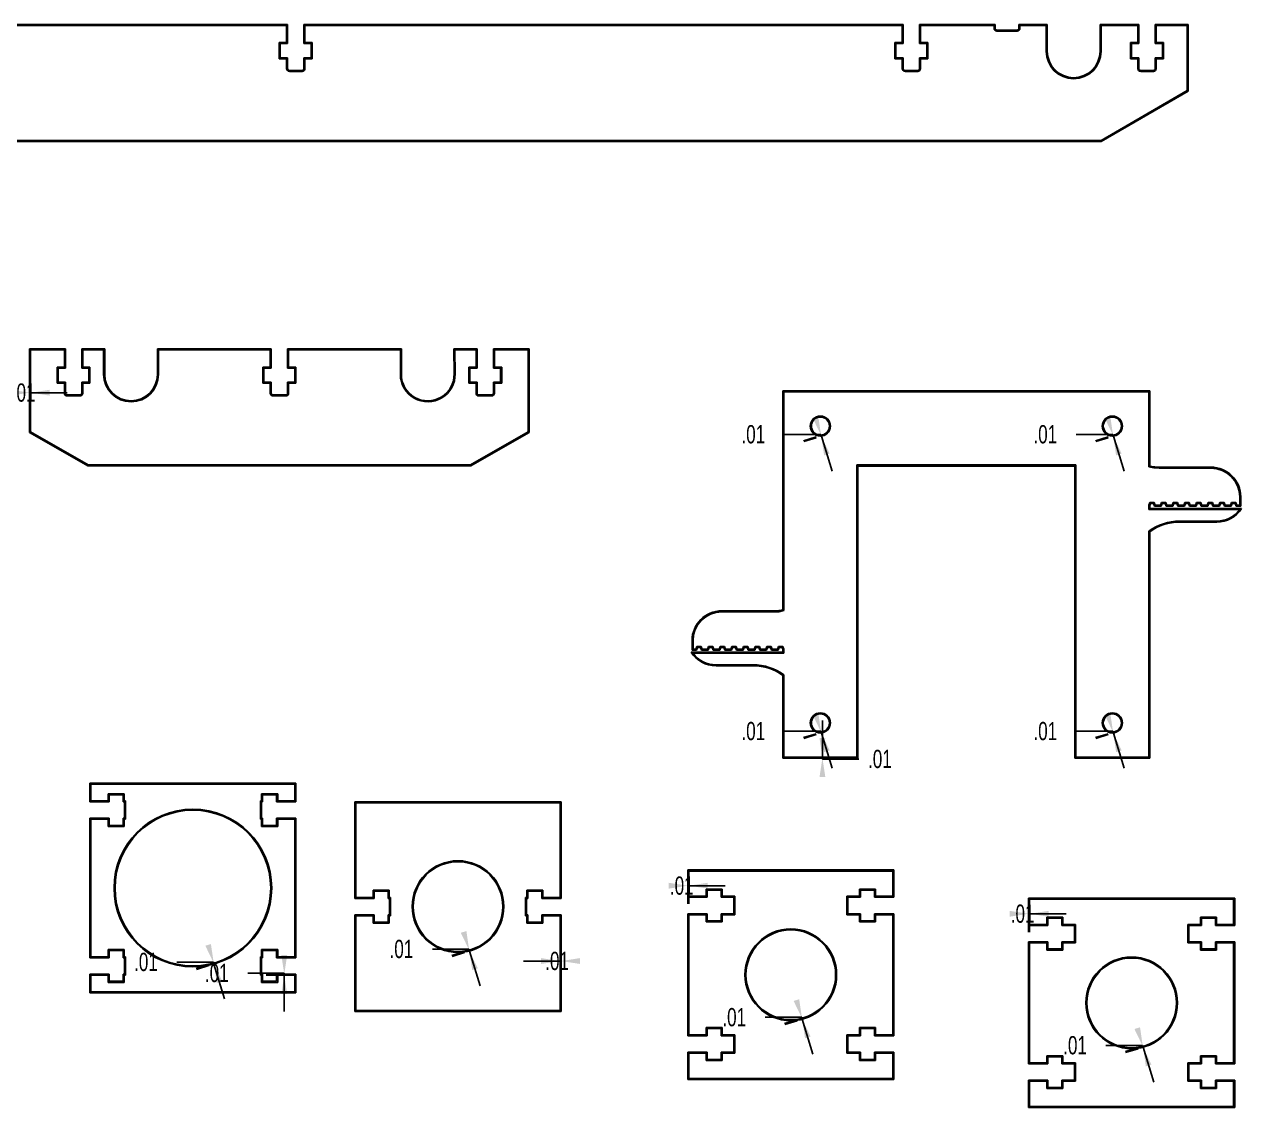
# Model space of a CAD drawing. Extents: x 0.6 to 14.3, y 7.4 to 14.8.
# Drawn here: x 5.95 to 14.29, y 7.4 to 14.81 of the extents above; entities that cross this region are included whole.
import ezdxf
from ezdxf.enums import TextEntityAlignment as Align

# ---------------------------------------------------------------- set-up
doc = ezdxf.new("R2010")
doc.units = 0
doc.layers.get('0').update_dxf_attribs({"linetype": 'CONTINUOUS'})
doc.dimstyles.new('SLDDIMSTYLE0', dxfattribs={"dimtxt": 0.125, "dimasz": 0.13, "dimexe": 0, "dimexo": 0.0625, "dimgap": 0.03125, "dimtad": 0, "dimtih": 1, "dimtoh": 1, "dimrnd": 1e-09, "dimzin": 12, "dimsah": 1, "dimcen": 0.09, "dimazin": 3, "dimtfac": 1, "dimtofl": 0, "dimtmove": 0, "dimatfit": 3})

# ---------------------------------------------------------------- blocks, each defined once
blk = doc.blocks.new('*D2')
at = {"color": 7, "linetype": 'CONTINUOUS'}
for p, q in [((5.9931, 12.2926), (6.2431, 12.2926)), ((5.9861, 12.2566), (5.9861, 12.1676)), ((5.9931, 12.2566), (5.9931, 12.1676))]:
    blk.add_line(p, q, dxfattribs=at)
for points in [[(5.9861, 12.2926), (5.8561, 12.3126), (5.8561, 12.2726)], [(5.9931, 12.2926), (6.1231, 12.2726), (6.1231, 12.3126)]]:
    blk.add_solid(points, dxfattribs=at)
at = {"color": 7, "linetype": 'CONTINUOUS', "width": 0.7}
blk.add_text('.01', height=0.125, dxfattribs=at).set_placement((5.8637, 12.1935), align=Align.BOTTOM_LEFT)
blk = doc.blocks.new('*D4')
at = {"color": 7, "linetype": 'CONTINUOUS'}
for p, q in [((11.4163, 9.7975), (11.4163, 10.0475)), ((11.4163, 9.7835), (11.4163, 9.7905)), ((11.6663, 9.7835), (11.4163, 9.7835)), ((11.4523, 9.7975), (11.5413, 9.7975)), ((11.4523, 9.7905), (11.5413, 9.7905))]:
    blk.add_line(p, q, dxfattribs=at)
for points in [[(11.4163, 9.7975), (11.4363, 9.9275), (11.3963, 9.9275)], [(11.4163, 9.7905), (11.3963, 9.6605), (11.4363, 9.6605)]]:
    blk.add_solid(points, dxfattribs=at)
at = {"color": 7, "linetype": 'CONTINUOUS', "width": 0.7}
blk.add_text('.01', height=0.125, dxfattribs=at).set_placement((11.7288, 9.6844), align=Align.BOTTOM_LEFT)
blk = doc.blocks.new('*D5')
at = {"color": 7, "linetype": 'CONTINUOUS'}
for p, q in [((11.4049, 12.0072), (11.1549, 12.0072)), ((11.407, 12.0005), (11.4049, 12.0072)), ((11.3725, 11.9899), (11.2874, 11.9639)), ((11.3746, 11.9832), (11.2895, 11.9572)), ((11.409, 11.9938), (11.4821, 11.7547))]:
    blk.add_line(p, q, dxfattribs=at)
for points in [[(11.407, 12.0005), (11.3881, 12.1306), (11.3498, 12.1189)], [(11.409, 11.9938), (11.4279, 11.8636), (11.4661, 11.8753)]]:
    blk.add_solid(points, dxfattribs=at)
at = {"color": 7, "linetype": 'CONTINUOUS', "width": 0.7}
blk.add_text('.01', height=0.125, dxfattribs=at).set_placement((10.8617, 11.908), align=Align.BOTTOM_LEFT)
blk = doc.blocks.new('*D6')
at = {"color": 7, "linetype": 'CONTINUOUS'}
for p, q in [((13.4049, 12.0072), (13.1549, 12.0072)), ((13.407, 12.0005), (13.4049, 12.0072)), ((13.3725, 11.9899), (13.2874, 11.9639)), ((13.3746, 11.9832), (13.2895, 11.9572)), ((13.409, 11.9938), (13.4821, 11.7547))]:
    blk.add_line(p, q, dxfattribs=at)
for points in [[(13.407, 12.0005), (13.3881, 12.1306), (13.3498, 12.1189)], [(13.409, 11.9938), (13.4279, 11.8636), (13.4661, 11.8753)]]:
    blk.add_solid(points, dxfattribs=at)
at = {"color": 7, "linetype": 'CONTINUOUS', "width": 0.7}
blk.add_text('.01', height=0.125, dxfattribs=at).set_placement((12.8617, 11.908), align=Align.BOTTOM_LEFT)
blk = doc.blocks.new('*D7')
at = {"color": 7, "linetype": 'CONTINUOUS'}
for p, q in [((11.4049, 9.9747), (11.1549, 9.9747)), ((11.3725, 9.9575), (11.2874, 9.9314)), ((11.3746, 9.9508), (11.2895, 9.9247)), ((11.407, 9.968), (11.4049, 9.9747)), ((11.409, 9.9613), (11.4821, 9.7222))]:
    blk.add_line(p, q, dxfattribs=at)
for points in [[(11.407, 9.968), (11.3881, 10.0981), (11.3498, 10.0864)], [(11.409, 9.9613), (11.4279, 9.8311), (11.4661, 9.8428)]]:
    blk.add_solid(points, dxfattribs=at)
at = {"color": 7, "linetype": 'CONTINUOUS', "width": 0.7}
blk.add_text('.01', height=0.125, dxfattribs=at).set_placement((10.8617, 9.8755), align=Align.BOTTOM_LEFT)
blk = doc.blocks.new('*D8')
at = {"color": 7, "linetype": 'CONTINUOUS'}
for p, q in [((13.4049, 9.9747), (13.1549, 9.9747)), ((13.3725, 9.9575), (13.2874, 9.9314)), ((13.3746, 9.9508), (13.2895, 9.9247)), ((13.407, 9.968), (13.4049, 9.9747)), ((13.409, 9.9613), (13.4821, 9.7222))]:
    blk.add_line(p, q, dxfattribs=at)
for points in [[(13.407, 9.968), (13.3881, 10.0981), (13.3498, 10.0864)], [(13.409, 9.9613), (13.4279, 9.8311), (13.4661, 9.8428)]]:
    blk.add_solid(points, dxfattribs=at)
at = {"color": 7, "linetype": 'CONTINUOUS', "width": 0.7}
blk.add_text('.01', height=0.125, dxfattribs=at).set_placement((12.8617, 9.8755), align=Align.BOTTOM_LEFT)
blk = doc.blocks.new('*D25')
at = {"color": 7, "linetype": 'CONTINUOUS'}
for p, q in [((9.619, 8.4365), (9.619, 8.5255)), ((9.626, 8.4365), (9.626, 8.5255)), ((9.619, 8.4005), (9.369, 8.4005))]:
    blk.add_line(p, q, dxfattribs=at)
for points in [[(9.619, 8.4005), (9.489, 8.4205), (9.489, 8.3805)], [(9.626, 8.4005), (9.756, 8.3805), (9.756, 8.4205)]]:
    blk.add_solid(points, dxfattribs=at)
at = {"color": 7, "linetype": 'CONTINUOUS', "width": 0.7}
blk.add_text('.01', height=0.125, dxfattribs=at).set_placement((9.5176, 8.3013), align=Align.BOTTOM_LEFT)
blk = doc.blocks.new('*D26')
at = {"color": 7, "linetype": 'CONTINUOUS'}
for p, q in [((8.9945, 8.4823), (8.7445, 8.4823)), ((8.9621, 8.4651), (8.877, 8.439)), ((8.9642, 8.4584), (8.8791, 8.4324)), ((8.9966, 8.4756), (8.9945, 8.4823)), ((8.9986, 8.4689), (9.0717, 8.2298))]:
    blk.add_line(p, q, dxfattribs=at)
for points in [[(8.9966, 8.4756), (8.9777, 8.6058), (8.9394, 8.5941)], [(8.9986, 8.4689), (9.0175, 8.3387), (9.0557, 8.3504)]]:
    blk.add_solid(points, dxfattribs=at)
at = {"color": 7, "linetype": 'CONTINUOUS', "width": 0.7}
blk.add_text('.01', height=0.125, dxfattribs=at).set_placement((8.4513, 8.3832), align=Align.BOTTOM_LEFT)
blk = doc.blocks.new('*D27')
at = {"color": 7, "linetype": 'CONTINUOUS'}
for p, q in [((10.494, 8.8804), (10.494, 8.7914)), ((10.501, 8.9164), (10.751, 8.9164)), ((10.501, 8.8804), (10.501, 8.7914))]:
    blk.add_line(p, q, dxfattribs=at)
for points in [[(10.494, 8.9164), (10.364, 8.9364), (10.364, 8.8964)], [(10.501, 8.9164), (10.631, 8.8964), (10.631, 8.9364)]]:
    blk.add_solid(points, dxfattribs=at)
at = {"color": 7, "linetype": 'CONTINUOUS', "width": 0.7}
blk.add_text('.01', height=0.125, dxfattribs=at).set_placement((10.3716, 8.8172), align=Align.BOTTOM_LEFT)
blk = doc.blocks.new('*D28')
at = {"color": 7, "linetype": 'CONTINUOUS'}
for p, q in [((11.2742, 8.0154), (11.0242, 8.0154)), ((11.2762, 8.0087), (11.2742, 8.0154)), ((11.2418, 7.9982), (11.1567, 7.9721)), ((11.2438, 7.9915), (11.1587, 7.9654)), ((11.2783, 8.002), (11.3513, 7.7629))]:
    blk.add_line(p, q, dxfattribs=at)
for points in [[(11.2762, 8.0087), (11.2573, 8.1388), (11.2191, 8.1271)], [(11.2783, 8.002), (11.2971, 7.8718), (11.3354, 7.8835)]]:
    blk.add_solid(points, dxfattribs=at)
at = {"color": 7, "linetype": 'CONTINUOUS', "width": 0.7}
blk.add_text('.01', height=0.125, dxfattribs=at).set_placement((10.7309, 7.9162), align=Align.BOTTOM_LEFT)
blk = doc.blocks.new('*D29')
at = {"color": 7, "linetype": 'CONTINUOUS'}
for p, q in [((12.8286, 8.6881), (12.8286, 8.5991)), ((12.8356, 8.7241), (13.0856, 8.7241)), ((12.8356, 8.6881), (12.8356, 8.5991))]:
    blk.add_line(p, q, dxfattribs=at)
for points in [[(12.8286, 8.7241), (12.6986, 8.7441), (12.6986, 8.7041)], [(12.8356, 8.7241), (12.9656, 8.7041), (12.9656, 8.7441)]]:
    blk.add_solid(points, dxfattribs=at)
at = {"color": 7, "linetype": 'CONTINUOUS', "width": 0.7}
blk.add_text('.01', height=0.125, dxfattribs=at).set_placement((12.7062, 8.625), align=Align.BOTTOM_LEFT)
blk = doc.blocks.new('*D30')
at = {"color": 7, "linetype": 'CONTINUOUS'}
for p, q in [((13.6087, 7.8231), (13.3587, 7.8231)), ((13.5764, 7.8059), (13.4912, 7.7799)), ((13.5784, 7.7992), (13.4933, 7.7732)), ((13.6108, 7.8164), (13.6087, 7.8231)), ((13.6128, 7.8097), (13.6859, 7.5706))]:
    blk.add_line(p, q, dxfattribs=at)
for points in [[(13.6108, 7.8164), (13.5919, 7.9466), (13.5536, 7.9349)], [(13.6128, 7.8097), (13.6317, 7.6796), (13.67, 7.6913)]]:
    blk.add_solid(points, dxfattribs=at)
at = {"color": 7, "linetype": 'CONTINUOUS', "width": 0.7}
blk.add_text('.01', height=0.125, dxfattribs=at).set_placement((13.0655, 7.724), align=Align.BOTTOM_LEFT)
blk = doc.blocks.new('*D31')
at = {"color": 7, "linetype": 'CONTINUOUS'}
for p, q in [((7.4801, 8.3181), (7.7301, 8.3181)), ((7.6941, 8.3111), (7.6051, 8.3111)), ((7.6941, 8.3041), (7.6051, 8.3041)), ((7.7301, 8.3181), (7.7301, 8.3111)), ((7.7301, 8.3041), (7.7301, 8.0541))]:
    blk.add_line(p, q, dxfattribs=at)
for points in [[(7.7301, 8.3111), (7.7501, 8.4411), (7.7101, 8.4411)], [(7.7301, 8.3041), (7.7101, 8.1741), (7.7501, 8.1741)]]:
    blk.add_solid(points, dxfattribs=at)
at = {"color": 7, "linetype": 'CONTINUOUS', "width": 0.7}
blk.add_text('.01', height=0.125, dxfattribs=at).set_placement((7.1868, 8.219), align=Align.BOTTOM_LEFT)
blk = doc.blocks.new('*D32')
at = {"color": 7, "linetype": 'CONTINUOUS'}
for p, q in [((7.2447, 8.3935), (6.9947, 8.3935)), ((7.2123, 8.3763), (7.1272, 8.3502)), ((7.2144, 8.3696), (7.1293, 8.3435)), ((7.2468, 8.3868), (7.2447, 8.3935)), ((7.2488, 8.3801), (7.3219, 8.141))]:
    blk.add_line(p, q, dxfattribs=at)
for points in [[(7.2468, 8.3868), (7.2279, 8.5169), (7.1896, 8.5053)], [(7.2488, 8.3801), (7.2677, 8.2499), (7.306, 8.2616)]]:
    blk.add_solid(points, dxfattribs=at)
at = {"color": 7, "linetype": 'CONTINUOUS', "width": 0.7}
blk.add_text('.01', height=0.125, dxfattribs=at).set_placement((6.7015, 8.2944), align=Align.BOTTOM_LEFT)

msp = doc.modelspace()

# ---------------------------------------------------------------- linework, layer by layer
at = {"color": 7, "linetype": 'CONTINUOUS'}
for p, q in [((7.7525, 14.8149), (3.6474, 14.8149)), ((3.6544, 14.8079), (7.7455, 14.8079)), ((7.7455, 14.8079), (7.7455, 14.6898)), ((7.7525, 14.6828), (7.7525, 14.8149)), ((11.9695, 14.8149), (7.8645, 14.8149)), ((7.8645, 14.8149), (7.8645, 14.6828)), ((7.8715, 14.6898), (7.8715, 14.8079)), ((7.8715, 14.8079), (11.9625, 14.8079)), ((11.9625, 14.8079), (11.9625, 14.6898)), ((11.9695, 14.6828), (11.9695, 14.8149)), ((12.5989, 14.8149), (12.0815, 14.8149)), ((12.0815, 14.8149), (12.0815, 14.6828)), ((12.0885, 14.6898), (12.0885, 14.8079)), ((12.0885, 14.8079), (12.5919, 14.8079)), ((12.5919, 14.8079), (12.5919, 14.7882)), ((12.5989, 14.7882), (12.5989, 14.8149)), ((12.7494, 14.7756), (12.6116, 14.7756)), ((12.6116, 14.7686), (12.7494, 14.7686)), ((12.9567, 14.8149), (12.7621, 14.8149)), ((12.7621, 14.8149), (12.7621, 14.7882)), ((12.7691, 14.7882), (12.7691, 14.8079)), ((12.7691, 14.8079), (12.9497, 14.8079)), ((12.9497, 14.8079), (12.9497, 14.6303)), ((12.9567, 14.6303), (12.9567, 14.8149)), ((13.5837, 14.8149), (13.3177, 14.8149)), ((13.3177, 14.8149), (13.3177, 14.6303)), ((13.3247, 14.6303), (13.3247, 14.8079)), ((13.3247, 14.8079), (13.5767, 14.8079)), ((13.5767, 14.8079), (13.5767, 14.6898)), ((13.5837, 14.6828), (13.5837, 14.8149)), ((13.9223, 14.8149), (13.6957, 14.8149)), ((13.6957, 14.8149), (13.6957, 14.6828)), ((13.7027, 14.6898), (13.7027, 14.8079)), ((13.7027, 14.8079), (13.9153, 14.8079)), ((13.9153, 14.8079), (13.9153, 14.3615)), ((13.9223, 14.3574), (13.9223, 14.8149)), ((7.7455, 14.6898), (7.6959, 14.6898)), ((7.6959, 14.6898), (7.6959, 14.5796)), ((7.7029, 14.5866), (7.7029, 14.6828)), ((7.7029, 14.6828), (7.7525, 14.6828)), ((7.8645, 14.6828), (7.9141, 14.6828)), ((7.9211, 14.6898), (7.8715, 14.6898)), ((7.9141, 14.6828), (7.9141, 14.5866)), ((7.9211, 14.5796), (7.9211, 14.6898)), ((11.9625, 14.6898), (11.9129, 14.6898)), ((11.9129, 14.6898), (11.9129, 14.5796)), ((11.9199, 14.5866), (11.9199, 14.6828)), ((11.9199, 14.6828), (11.9695, 14.6828)), ((12.0815, 14.6828), (12.1311, 14.6828)), ((12.1381, 14.6898), (12.0885, 14.6898)), ((12.1311, 14.6828), (12.1311, 14.5866)), ((12.1381, 14.5796), (12.1381, 14.6898)), ((13.5767, 14.6898), (13.5271, 14.6898)), ((13.5271, 14.6898), (13.5271, 14.5796)), ((13.5341, 14.5866), (13.5341, 14.6828)), ((13.5341, 14.6828), (13.5837, 14.6828)), ((13.6957, 14.6828), (13.7453, 14.6828)), ((13.7523, 14.6898), (13.7027, 14.6898)), ((13.7453, 14.6828), (13.7453, 14.5866)), ((13.7523, 14.5796), (13.7523, 14.6898)), ((7.6959, 14.5796), (7.7455, 14.5796)), ((7.7525, 14.5866), (7.7029, 14.5866)), ((7.7455, 14.5796), (7.7455, 14.5127)), ((7.7525, 14.5127), (7.7525, 14.5866)), ((7.9141, 14.5866), (7.8645, 14.5866)), ((7.8645, 14.5866), (7.8645, 14.5127)), ((7.8715, 14.5127), (7.8715, 14.5796)), ((7.8715, 14.5796), (7.9211, 14.5796)), ((11.9129, 14.5796), (11.9625, 14.5796)), ((11.9695, 14.5866), (11.9199, 14.5866)), ((11.9625, 14.5796), (11.9625, 14.5127)), ((11.9695, 14.5127), (11.9695, 14.5866)), ((12.1311, 14.5866), (12.0815, 14.5866)), ((12.0815, 14.5866), (12.0815, 14.5127)), ((12.0885, 14.5127), (12.0885, 14.5796)), ((12.0885, 14.5796), (12.1381, 14.5796)), ((13.5271, 14.5796), (13.5767, 14.5796)), ((13.5837, 14.5866), (13.5341, 14.5866)), ((13.5767, 14.5796), (13.5767, 14.5127)), ((13.5837, 14.5127), (13.5837, 14.5866)), ((13.7453, 14.5866), (13.6957, 14.5866)), ((13.6957, 14.5866), (13.6957, 14.5127)), ((13.7027, 14.5127), (13.7027, 14.5796)), ((13.7027, 14.5796), (13.7523, 14.5796)), ((7.8518, 14.5), (7.7652, 14.5)), ((7.7652, 14.493), (7.8518, 14.493)), ((12.0688, 14.5), (11.9822, 14.5)), ((11.9822, 14.493), (12.0688, 14.493)), ((13.683, 14.5), (13.5964, 14.5)), ((13.5964, 14.493), (13.683, 14.493)), ((13.3247, 14.0205), (13.9153, 14.3615)), ((13.3266, 14.0135), (13.9223, 14.3574)), ((2.2904, 14.0135), (13.3266, 14.0135)), ((13.3247, 14.0205), (2.2922, 14.0205)), ((5.9861, 12.5922), (5.9861, 12.021)), ((6.2309, 12.5922), (5.9861, 12.5922)), ((6.2309, 12.4601), (6.2309, 12.5922)), ((6.5001, 12.5922), (6.3429, 12.5922)), ((6.3429, 12.5922), (6.3429, 12.4601)), ((6.5001, 12.4174), (6.5001, 12.5922)), ((7.6408, 12.5922), (6.8611, 12.5922)), ((6.8611, 12.5922), (6.8611, 12.4174)), ((7.6408, 12.4601), (7.6408, 12.5922)), ((8.5325, 12.5922), (7.7528, 12.5922)), ((7.7528, 12.5922), (7.7528, 12.4601)), ((8.5325, 12.4174), (8.5325, 12.5922)), ((9.0508, 12.5922), (8.8913, 12.5922)), ((8.8913, 12.5922), (8.8935, 12.4221)), ((9.0508, 12.4601), (9.0508, 12.5922)), ((9.4075, 12.5922), (9.1627, 12.5922)), ((9.1627, 12.5922), (9.1627, 12.4601)), ((9.4075, 12.021), (9.4075, 12.5922)), ((5.9931, 12.5852), (6.2239, 12.5852)), ((5.9931, 12.5852), (5.9931, 12.0251)), ((6.2239, 12.5852), (6.2239, 12.4671)), ((6.3499, 12.4671), (6.3499, 12.5852)), ((6.3499, 12.5852), (6.4931, 12.5852)), ((6.4931, 12.4174), (6.4931, 12.5852)), ((6.8681, 12.4174), (6.8681, 12.5852)), ((6.8681, 12.5852), (7.6338, 12.5852)), ((7.6338, 12.5852), (7.6338, 12.4671)), ((7.7598, 12.4671), (7.7598, 12.5852)), ((7.7598, 12.5852), (8.5255, 12.5852)), ((8.5255, 12.4174), (8.5255, 12.5852)), ((8.9005, 12.4223), (8.8983, 12.5852)), ((8.8983, 12.5852), (9.0438, 12.5852)), ((9.0438, 12.5852), (9.0438, 12.4671)), ((9.1697, 12.4671), (9.1697, 12.5852)), ((9.1697, 12.5852), (9.4005, 12.5852)), ((9.4005, 12.5852), (9.4005, 12.0251)), ((6.2239, 12.4671), (6.1743, 12.4671)), ((6.1743, 12.4671), (6.1743, 12.3568)), ((6.1813, 12.3638), (6.1813, 12.4601)), ((6.1813, 12.4601), (6.2309, 12.4601)), ((6.3429, 12.4601), (6.3925, 12.4601)), ((6.3995, 12.4671), (6.3499, 12.4671)), ((6.3925, 12.4601), (6.3925, 12.3638)), ((6.3995, 12.3568), (6.3995, 12.4671)), ((7.6338, 12.4671), (7.5842, 12.4671)), ((7.5842, 12.4671), (7.5842, 12.3568)), ((7.5912, 12.3638), (7.5912, 12.4601)), ((7.5912, 12.4601), (7.6408, 12.4601)), ((7.7528, 12.4601), (7.8024, 12.4601)), ((7.8094, 12.4671), (7.7598, 12.4671)), ((7.8024, 12.4601), (7.8024, 12.3638)), ((7.8094, 12.3568), (7.8094, 12.4671)), ((9.0438, 12.4671), (8.9941, 12.4671)), ((8.9941, 12.4671), (8.9941, 12.3568)), ((9.0011, 12.3638), (9.0011, 12.4601)), ((9.0011, 12.4601), (9.0508, 12.4601)), ((9.1627, 12.4601), (9.2123, 12.4601)), ((9.2193, 12.4671), (9.1697, 12.4671)), ((9.2123, 12.4601), (9.2123, 12.3638)), ((9.2193, 12.3568), (9.2193, 12.4671)), ((6.1743, 12.3568), (6.2239, 12.3568)), ((6.2309, 12.3638), (6.1813, 12.3638)), ((6.2239, 12.3568), (6.2239, 12.2899)), ((6.2309, 12.2899), (6.2309, 12.3638)), ((6.3925, 12.3638), (6.3429, 12.3638)), ((6.3429, 12.3638), (6.3429, 12.2899)), ((6.3499, 12.2899), (6.3499, 12.3568)), ((6.3499, 12.3568), (6.3995, 12.3568)), ((7.5842, 12.3568), (7.6338, 12.3568)), ((7.6408, 12.3638), (7.5912, 12.3638)), ((7.6338, 12.3568), (7.6338, 12.2899)), ((7.6408, 12.2899), (7.6408, 12.3638)), ((7.8024, 12.3638), (7.7528, 12.3638)), ((7.7528, 12.3638), (7.7528, 12.2899)), ((7.7598, 12.2899), (7.7598, 12.3568)), ((7.7598, 12.3568), (7.8094, 12.3568)), ((8.9941, 12.3568), (9.0438, 12.3568)), ((9.0508, 12.3638), (9.0011, 12.3638)), ((9.0438, 12.3568), (9.0438, 12.2899)), ((9.0508, 12.2899), (9.0508, 12.3638)), ((9.2123, 12.3638), (9.1627, 12.3638)), ((9.1627, 12.3638), (9.1627, 12.2899)), ((9.1697, 12.2899), (9.1697, 12.3568)), ((9.1697, 12.3568), (9.2193, 12.3568)), ((6.3302, 12.2772), (6.2436, 12.2772)), ((6.2436, 12.2702), (6.3302, 12.2702)), ((7.7401, 12.2772), (7.6535, 12.2772)), ((7.6535, 12.2702), (7.7401, 12.2702)), ((9.1501, 12.2772), (9.0634, 12.2772)), ((9.0634, 12.2702), (9.1501, 12.2702)), ((13.6593, 12.3045), (11.1453, 12.3045)), ((11.1453, 12.3045), (11.1453, 10.8054)), ((11.1523, 10.8004), (11.1523, 12.2975)), ((11.1523, 12.2975), (13.6523, 12.2975)), ((13.6523, 12.2975), (13.6523, 11.7846)), ((13.6593, 11.7897), (13.6593, 12.3045)), ((5.9861, 12.021), (6.3849, 11.7908)), ((5.9931, 12.0251), (6.3868, 11.7978)), ((9.0068, 11.7978), (9.4005, 12.0251)), ((9.0087, 11.7908), (9.4075, 12.021)), ((6.3849, 11.7908), (9.0087, 11.7908)), ((6.3868, 11.7978), (9.0068, 11.7978)), ((13.1523, 11.7975), (11.6523, 11.7975)), ((11.6523, 11.7975), (11.6523, 9.7975)), ((11.6593, 9.7905), (11.6593, 11.7905)), ((11.6593, 11.7905), (13.1453, 11.7905)), ((13.1453, 11.7905), (13.1453, 9.7905)), ((13.1523, 9.7975), (13.1523, 11.7975)), ((14.0776, 11.7828), (13.7232, 11.7828)), ((13.7232, 11.7758), (14.0776, 11.7758)), ((13.6588, 11.5396), (13.6523, 11.5215)), ((13.6523, 11.5215), (13.6523, 11.492)), ((13.6888, 11.5396), (13.6588, 11.5396)), ((13.6593, 11.5203), (13.6637, 11.5326)), ((13.6593, 11.499), (13.6593, 11.5203)), ((13.6637, 11.5326), (13.6839, 11.5326)), ((13.6839, 11.5326), (13.6905, 11.5145)), ((13.6954, 11.5215), (13.6888, 11.5396)), ((13.6905, 11.5145), (13.7371, 11.5145)), ((13.7322, 11.5215), (13.6954, 11.5215)), ((13.7388, 11.5396), (13.7322, 11.5215)), ((13.7371, 11.5145), (13.7437, 11.5326)), ((13.7687, 11.5396), (13.7388, 11.5396)), ((13.7437, 11.5326), (13.7638, 11.5326)), ((13.7638, 11.5326), (13.7704, 11.5145)), ((13.7753, 11.5215), (13.7687, 11.5396)), ((13.7704, 11.5145), (13.817, 11.5145)), ((13.8121, 11.5215), (13.7753, 11.5215)), ((13.8187, 11.5396), (13.8121, 11.5215)), ((13.817, 11.5145), (13.8236, 11.5326)), ((13.8486, 11.5396), (13.8187, 11.5396)), ((13.8236, 11.5326), (13.8437, 11.5326)), ((13.8437, 11.5326), (13.8503, 11.5145)), ((13.8552, 11.5215), (13.8486, 11.5396)), ((13.8503, 11.5145), (13.8969, 11.5145)), ((13.892, 11.5215), (13.8552, 11.5215)), ((13.8986, 11.5396), (13.892, 11.5215)), ((13.8969, 11.5145), (13.9035, 11.5326)), ((13.9285, 11.5396), (13.8986, 11.5396)), ((13.9035, 11.5326), (13.9236, 11.5326)), ((13.9236, 11.5326), (13.9302, 11.5145)), ((13.9351, 11.5215), (13.9285, 11.5396)), ((13.9302, 11.5145), (13.9768, 11.5145)), ((13.9719, 11.5215), (13.9351, 11.5215)), ((13.9785, 11.5396), (13.9719, 11.5215)), ((13.9768, 11.5145), (13.9834, 11.5326)), ((14.0085, 11.5396), (13.9785, 11.5396)), ((13.9834, 11.5326), (14.0036, 11.5326)), ((14.0036, 11.5326), (14.0101, 11.5145)), ((14.015, 11.5215), (14.0085, 11.5396)), ((14.0101, 11.5145), (14.0568, 11.5145)), ((14.0519, 11.5215), (14.015, 11.5215)), ((14.0585, 11.5396), (14.0519, 11.5215)), ((14.0568, 11.5145), (14.0634, 11.5326)), ((14.0884, 11.5396), (14.0585, 11.5396)), ((14.0634, 11.5326), (14.0835, 11.5326)), ((14.0835, 11.5326), (14.0901, 11.5145)), ((14.095, 11.5215), (14.0884, 11.5396)), ((14.0901, 11.5145), (14.1367, 11.5145)), ((14.1318, 11.5215), (14.095, 11.5215)), ((14.1384, 11.5396), (14.1318, 11.5215)), ((14.1367, 11.5145), (14.1433, 11.5326)), ((14.1683, 11.5396), (14.1384, 11.5396)), ((14.1433, 11.5326), (14.1634, 11.5326)), ((14.1634, 11.5326), (14.17, 11.5145)), ((14.1749, 11.5215), (14.1683, 11.5396)), ((14.17, 11.5145), (14.2166, 11.5145)), ((14.2117, 11.5215), (14.1749, 11.5215)), ((14.2183, 11.5396), (14.2117, 11.5215)), ((14.2166, 11.5145), (14.2232, 11.5326)), ((14.2482, 11.5396), (14.2183, 11.5396)), ((14.2232, 11.5326), (14.2433, 11.5326)), ((14.2433, 11.5326), (14.2499, 11.5145)), ((14.2548, 11.5215), (14.2482, 11.5396)), ((14.2499, 11.5145), (14.2815, 11.5145)), ((14.2745, 11.5215), (14.2548, 11.5215)), ((14.2745, 11.579), (14.2745, 11.5215)), ((14.2815, 11.5145), (14.2815, 11.579)), ((13.6523, 11.492), (14.2745, 11.492)), ((14.2879, 11.499), (13.6593, 11.499)), ((13.6523, 11.344), (13.6523, 9.7975)), ((13.6593, 9.7905), (13.6593, 11.3404)), ((14.117, 11.4133), (13.8627, 11.4133)), ((13.8627, 11.4063), (14.117, 11.4063)), ((11.0814, 10.7986), (10.7269, 10.7986)), ((10.7269, 10.7916), (11.0814, 10.7916)), ((10.523, 10.5947), (10.523, 10.5303)), ((10.53, 10.5373), (10.53, 10.5947)), ((11.1453, 10.5147), (10.5166, 10.5147)), ((10.523, 10.5303), (10.5546, 10.5303)), ((10.5497, 10.5373), (10.53, 10.5373)), ((10.53, 10.5077), (11.1523, 10.5077)), ((10.5563, 10.5554), (10.5497, 10.5373)), ((10.5546, 10.5303), (10.5612, 10.5484)), ((10.5862, 10.5554), (10.5563, 10.5554)), ((10.5612, 10.5484), (10.5813, 10.5484)), ((10.5813, 10.5484), (10.5879, 10.5303)), ((10.5928, 10.5373), (10.5862, 10.5554)), ((10.5879, 10.5303), (10.6345, 10.5303)), ((10.6296, 10.5373), (10.5928, 10.5373)), ((10.6362, 10.5554), (10.6296, 10.5373)), ((10.6345, 10.5303), (10.6411, 10.5484)), ((10.6661, 10.5554), (10.6362, 10.5554)), ((10.6411, 10.5484), (10.6612, 10.5484)), ((10.6612, 10.5484), (10.6678, 10.5303)), ((10.6727, 10.5373), (10.6661, 10.5554)), ((10.6678, 10.5303), (10.7144, 10.5303)), ((10.7095, 10.5373), (10.6727, 10.5373)), ((10.7161, 10.5554), (10.7095, 10.5373)), ((10.7144, 10.5303), (10.721, 10.5484)), ((10.7461, 10.5554), (10.7161, 10.5554)), ((10.721, 10.5484), (10.7412, 10.5484)), ((10.7412, 10.5484), (10.7477, 10.5303)), ((10.7526, 10.5373), (10.7461, 10.5554)), ((10.7477, 10.5303), (10.7944, 10.5303)), ((10.7895, 10.5373), (10.7526, 10.5373)), ((10.7961, 10.5554), (10.7895, 10.5373)), ((10.7944, 10.5303), (10.801, 10.5484)), ((10.826, 10.5554), (10.7961, 10.5554)), ((10.801, 10.5484), (10.8211, 10.5484)), ((10.8211, 10.5484), (10.8277, 10.5303)), ((10.8326, 10.5373), (10.826, 10.5554)), ((10.8277, 10.5303), (10.8743, 10.5303)), ((10.8694, 10.5373), (10.8326, 10.5373)), ((10.876, 10.5554), (10.8694, 10.5373)), ((10.8743, 10.5303), (10.8809, 10.5484)), ((10.9059, 10.5554), (10.876, 10.5554)), ((10.8809, 10.5484), (10.901, 10.5484)), ((10.901, 10.5484), (10.9076, 10.5303)), ((10.9125, 10.5373), (10.9059, 10.5554)), ((10.9076, 10.5303), (10.9542, 10.5303)), ((10.9493, 10.5373), (10.9125, 10.5373)), ((10.9559, 10.5554), (10.9493, 10.5373)), ((10.9542, 10.5303), (10.9608, 10.5484)), ((10.9858, 10.5554), (10.9559, 10.5554)), ((10.9608, 10.5484), (10.9809, 10.5484)), ((10.9809, 10.5484), (10.9875, 10.5303)), ((10.9924, 10.5373), (10.9858, 10.5554)), ((10.9875, 10.5303), (11.0341, 10.5303)), ((11.0292, 10.5373), (10.9924, 10.5373)), ((11.0358, 10.5554), (11.0292, 10.5373)), ((11.0341, 10.5303), (11.0407, 10.5484)), ((11.0657, 10.5554), (11.0358, 10.5554)), ((11.0407, 10.5484), (11.0608, 10.5484)), ((11.0608, 10.5484), (11.0674, 10.5303)), ((11.0723, 10.5373), (11.0657, 10.5554)), ((11.0674, 10.5303), (11.1141, 10.5303)), ((11.1092, 10.5373), (11.0723, 10.5373)), ((11.1157, 10.5554), (11.1092, 10.5373)), ((11.1141, 10.5303), (11.1206, 10.5484)), ((11.1457, 10.5554), (11.1157, 10.5554)), ((11.1206, 10.5484), (11.1408, 10.5484)), ((11.1408, 10.5484), (11.1453, 10.536)), ((11.1453, 10.536), (11.1453, 10.5147)), ((11.1523, 10.5373), (11.1457, 10.5554)), ((11.1523, 10.5077), (11.1523, 10.5373)), ((10.9418, 10.429), (10.6875, 10.429)), ((10.6875, 10.422), (10.9418, 10.422)), ((11.1453, 10.3562), (11.1453, 9.7905)), ((11.1523, 9.7975), (11.1523, 10.3597)), ((11.1453, 9.7905), (11.6593, 9.7905)), ((11.6523, 9.7975), (11.1523, 9.7975)), ((13.1453, 9.7905), (13.6593, 9.7905)), ((13.6523, 9.7975), (13.1523, 9.7975)), ((7.8101, 9.6182), (6.3985, 9.6182)), ((6.3985, 9.6182), (6.3985, 9.49)), ((7.8031, 9.6112), (6.4055, 9.6112)), ((6.4055, 9.6112), (6.4055, 9.497)), ((7.8031, 9.497), (7.8031, 9.6112)), ((7.8101, 9.49), (7.8101, 9.6182)), ((6.6339, 9.5466), (6.5236, 9.5466)), ((6.5236, 9.5466), (6.5236, 9.497)), ((6.5306, 9.49), (6.5306, 9.5396)), ((6.5306, 9.5396), (6.6269, 9.5396)), ((6.6269, 9.5396), (6.6269, 9.49)), ((6.6339, 9.497), (6.6339, 9.5466)), ((7.685, 9.5466), (7.5748, 9.5466)), ((7.5748, 9.5466), (7.5748, 9.497)), ((7.5818, 9.49), (7.5818, 9.5396)), ((7.5818, 9.5396), (7.678, 9.5396)), ((7.678, 9.5396), (7.678, 9.49)), ((7.685, 9.497), (7.685, 9.5466)), ((6.3985, 9.49), (6.5306, 9.49)), ((6.5236, 9.497), (6.4055, 9.497)), ((6.6269, 9.49), (6.6347, 9.49)), ((6.6417, 9.497), (6.6339, 9.497)), ((6.6347, 9.49), (6.6347, 9.3781)), ((6.6417, 9.3711), (6.6417, 9.497)), ((7.5748, 9.497), (7.5669, 9.497)), ((7.5669, 9.497), (7.5669, 9.3711)), ((7.5739, 9.3781), (7.5739, 9.49)), ((7.5739, 9.49), (7.5818, 9.49)), ((7.678, 9.49), (7.8101, 9.49)), ((7.8031, 9.497), (7.685, 9.497)), ((9.626, 9.4909), (8.2144, 9.4909)), ((8.2144, 9.4909), (8.2144, 8.8293)), ((9.619, 9.4839), (8.2214, 9.4839)), ((8.2214, 9.4839), (8.2214, 8.8363)), ((9.619, 8.8363), (9.619, 9.4839)), ((9.626, 8.8293), (9.626, 9.4909)), ((6.5306, 9.3781), (6.3985, 9.3781)), ((6.3985, 9.3781), (6.3985, 8.4231)), ((6.4055, 9.3711), (6.5236, 9.3711)), ((6.4055, 9.3711), (6.4055, 8.4301)), ((6.5236, 9.3711), (6.5236, 9.3215)), ((6.5306, 9.3285), (6.5306, 9.3781)), ((6.6347, 9.3781), (6.6269, 9.3781)), ((6.6269, 9.3781), (6.6269, 9.3285)), ((6.6339, 9.3215), (6.6339, 9.3711)), ((6.6339, 9.3711), (6.6417, 9.3711)), ((7.5669, 9.3711), (7.5748, 9.3711)), ((7.5818, 9.3781), (7.5739, 9.3781)), ((7.5748, 9.3711), (7.5748, 9.3215)), ((7.5818, 9.3285), (7.5818, 9.3781)), ((7.8101, 9.3781), (7.678, 9.3781)), ((7.678, 9.3781), (7.678, 9.3285)), ((7.685, 9.3215), (7.685, 9.3711)), ((7.685, 9.3711), (7.8031, 9.3711)), ((7.8031, 8.4301), (7.8031, 9.3711)), ((7.8101, 8.4231), (7.8101, 9.3781)), ((6.5236, 9.3215), (6.6339, 9.3215)), ((6.6269, 9.3285), (6.5306, 9.3285)), ((7.5748, 9.3215), (7.685, 9.3215)), ((7.678, 9.3285), (7.5818, 9.3285)), ((10.494, 9.024), (10.494, 8.8368)), ((11.9057, 9.024), (10.494, 9.024)), ((10.501, 9.017), (11.8987, 9.017)), ((10.501, 8.8438), (10.501, 9.017)), ((11.8987, 9.017), (11.8987, 8.8438)), ((11.9057, 8.8368), (11.9057, 9.024)), ((8.4497, 8.8859), (8.3395, 8.8859)), ((8.3395, 8.8859), (8.3395, 8.8363)), ((8.3465, 8.8293), (8.3465, 8.8789)), ((8.3465, 8.8789), (8.4427, 8.8789)), ((8.4427, 8.8789), (8.4427, 8.8293)), ((8.4497, 8.8363), (8.4497, 8.8859)), ((9.5009, 8.8859), (9.3907, 8.8859)), ((9.3907, 8.8859), (9.3907, 8.8363)), ((9.3977, 8.8293), (9.3977, 8.8789)), ((9.3977, 8.8789), (9.4939, 8.8789)), ((9.4939, 8.8789), (9.4939, 8.8293)), ((9.5009, 8.8363), (9.5009, 8.8859)), ((10.6191, 8.8438), (10.501, 8.8438)), ((10.7294, 8.8934), (10.6191, 8.8934)), ((10.6191, 8.8934), (10.6191, 8.8438)), ((10.6261, 8.8368), (10.6261, 8.8864)), ((10.6261, 8.8864), (10.7224, 8.8864)), ((10.7224, 8.8864), (10.7224, 8.8368)), ((10.7294, 8.8438), (10.7294, 8.8934)), ((10.816, 8.8438), (10.7294, 8.8438)), ((10.816, 8.7178), (10.816, 8.8438)), ((11.6703, 8.8438), (11.5837, 8.8438)), ((11.5837, 8.8438), (11.5837, 8.7178)), ((11.7805, 8.8934), (11.6703, 8.8934)), ((11.6703, 8.8934), (11.6703, 8.8438)), ((11.6773, 8.8368), (11.6773, 8.8864)), ((11.6773, 8.8864), (11.7735, 8.8864)), ((11.7735, 8.8864), (11.7735, 8.8368)), ((11.7805, 8.8438), (11.7805, 8.8934)), ((11.8987, 8.8438), (11.7805, 8.8438)), ((8.2144, 8.8293), (8.3465, 8.8293)), ((8.3395, 8.8363), (8.2214, 8.8363)), ((8.4427, 8.8293), (8.4506, 8.8293)), ((8.4576, 8.8363), (8.4497, 8.8363)), ((8.4506, 8.8293), (8.4506, 8.7173)), ((8.4576, 8.7103), (8.4576, 8.8363)), ((9.3907, 8.8363), (9.3828, 8.8363)), ((9.3828, 8.8363), (9.3828, 8.7103)), ((9.3898, 8.7173), (9.3898, 8.8293)), ((9.3898, 8.8293), (9.3977, 8.8293)), ((9.4939, 8.8293), (9.626, 8.8293)), ((9.619, 8.8363), (9.5009, 8.8363)), ((10.494, 8.8368), (10.6261, 8.8368)), ((10.7224, 8.8368), (10.809, 8.8368)), ((10.809, 8.8368), (10.809, 8.7248)), ((11.5907, 8.7248), (11.5907, 8.8368)), ((11.5907, 8.8368), (11.6773, 8.8368)), ((11.7735, 8.8368), (11.9057, 8.8368)), ((12.8286, 8.8317), (12.8286, 8.6445)), ((14.2402, 8.8317), (12.8286, 8.8317)), ((12.8356, 8.8247), (14.2332, 8.8247)), ((12.8356, 8.6515), (12.8356, 8.8247)), ((14.2332, 8.8247), (14.2332, 8.6515)), ((14.2402, 8.6445), (14.2402, 8.8317)), ((8.3465, 8.7173), (8.2144, 8.7173)), ((8.2144, 8.7173), (8.2144, 8.0556)), ((8.2214, 8.7103), (8.2214, 8.0626)), ((8.2214, 8.7103), (8.3395, 8.7103)), ((8.3395, 8.7103), (8.3395, 8.6607)), ((8.3465, 8.6677), (8.3465, 8.7173)), ((8.4506, 8.7173), (8.4427, 8.7173)), ((8.4427, 8.7173), (8.4427, 8.6677)), ((8.4497, 8.6607), (8.4497, 8.7103)), ((8.4497, 8.7103), (8.4576, 8.7103)), ((9.3828, 8.7103), (9.3907, 8.7103)), ((9.3977, 8.7173), (9.3898, 8.7173)), ((9.3907, 8.7103), (9.3907, 8.6607)), ((9.3977, 8.6677), (9.3977, 8.7173)), ((9.626, 8.7173), (9.4939, 8.7173)), ((9.4939, 8.7173), (9.4939, 8.6677)), ((9.5009, 8.6607), (9.5009, 8.7103)), ((9.5009, 8.7103), (9.619, 8.7103)), ((9.619, 8.0626), (9.619, 8.7103)), ((9.626, 8.0556), (9.626, 8.7173)), ((10.6261, 8.7248), (10.494, 8.7248)), ((10.494, 8.7248), (10.494, 7.8879)), ((10.501, 7.8949), (10.501, 8.7178)), ((10.501, 8.7178), (10.6191, 8.7178)), ((10.6191, 8.7178), (10.6191, 8.6682)), ((10.6261, 8.6752), (10.6261, 8.7248)), ((10.7224, 8.6752), (10.6261, 8.6752)), ((10.809, 8.7248), (10.7224, 8.7248)), ((10.7224, 8.7248), (10.7224, 8.6752)), ((10.7294, 8.6682), (10.7294, 8.7178)), ((10.7294, 8.7178), (10.816, 8.7178)), ((11.5837, 8.7178), (11.6703, 8.7178)), ((11.6773, 8.7248), (11.5907, 8.7248)), ((11.6703, 8.7178), (11.6703, 8.6682)), ((11.6773, 8.6752), (11.6773, 8.7248)), ((11.7735, 8.6752), (11.6773, 8.6752)), ((11.9057, 8.7248), (11.7735, 8.7248)), ((11.7735, 8.7248), (11.7735, 8.6752)), ((11.7805, 8.6682), (11.7805, 8.7178)), ((11.7805, 8.7178), (11.8987, 8.7178)), ((11.8987, 8.7178), (11.8987, 7.8949)), ((11.9057, 7.8879), (11.9057, 8.7248)), ((13.0639, 8.7011), (12.9537, 8.7011)), ((12.9537, 8.7011), (12.9537, 8.6515)), ((12.9607, 8.6445), (12.9607, 8.6941)), ((12.9607, 8.6941), (13.0569, 8.6941)), ((13.0569, 8.6941), (13.0569, 8.6445)), ((13.0639, 8.6515), (13.0639, 8.7011)), ((14.1151, 8.7011), (14.0049, 8.7011)), ((14.0049, 8.7011), (14.0049, 8.6515)), ((14.0119, 8.6445), (14.0119, 8.6941)), ((14.0119, 8.6941), (14.1081, 8.6941)), ((14.1081, 8.6941), (14.1081, 8.6445)), ((14.1151, 8.6515), (14.1151, 8.7011)), ((8.3395, 8.6607), (8.4497, 8.6607)), ((8.4427, 8.6677), (8.3465, 8.6677)), ((9.3907, 8.6607), (9.5009, 8.6607)), ((9.4939, 8.6677), (9.3977, 8.6677)), ((10.6191, 8.6682), (10.7294, 8.6682)), ((11.6703, 8.6682), (11.7805, 8.6682)), ((12.8286, 8.6445), (12.9607, 8.6445)), ((12.9537, 8.6515), (12.8356, 8.6515)), ((13.0569, 8.6445), (13.1436, 8.6445)), ((13.1506, 8.6515), (13.0639, 8.6515)), ((13.1436, 8.6445), (13.1436, 8.5325)), ((13.1506, 8.5255), (13.1506, 8.6515)), ((14.0049, 8.6515), (13.9183, 8.6515)), ((13.9183, 8.6515), (13.9183, 8.5255)), ((13.9253, 8.5325), (13.9253, 8.6445)), ((13.9253, 8.6445), (14.0119, 8.6445)), ((14.1081, 8.6445), (14.2402, 8.6445)), ((14.2332, 8.6515), (14.1151, 8.6515)), ((12.9607, 8.5325), (12.8286, 8.5325)), ((12.8286, 8.5325), (12.8286, 7.6957)), ((12.8356, 7.7027), (12.8356, 8.5255)), ((12.8356, 8.5255), (12.9537, 8.5255)), ((12.9537, 8.5255), (12.9537, 8.4759)), ((12.9607, 8.4829), (12.9607, 8.5325)), ((13.1436, 8.5325), (13.0569, 8.5325)), ((13.0569, 8.5325), (13.0569, 8.4829)), ((13.0639, 8.4759), (13.0639, 8.5255)), ((13.0639, 8.5255), (13.1506, 8.5255)), ((13.9183, 8.5255), (14.0049, 8.5255)), ((14.0119, 8.5325), (13.9253, 8.5325)), ((14.0049, 8.5255), (14.0049, 8.4759)), ((14.0119, 8.4829), (14.0119, 8.5325)), ((14.2402, 8.5325), (14.1081, 8.5325)), ((14.1081, 8.5325), (14.1081, 8.4829)), ((14.1151, 8.4759), (14.1151, 8.5255)), ((14.1151, 8.5255), (14.2332, 8.5255)), ((14.2332, 8.5255), (14.2332, 7.7027)), ((14.2402, 7.6957), (14.2402, 8.5325)), ((6.3985, 8.4231), (6.5306, 8.4231)), ((6.5236, 8.4301), (6.4055, 8.4301)), ((6.6339, 8.4797), (6.5236, 8.4797)), ((6.5236, 8.4797), (6.5236, 8.4301)), ((6.5306, 8.4231), (6.5306, 8.4727)), ((6.5306, 8.4727), (6.6269, 8.4727)), ((6.6269, 8.4727), (6.6269, 8.4231)), ((6.6269, 8.4231), (6.6347, 8.4231)), ((6.6339, 8.4301), (6.6339, 8.4797)), ((6.6417, 8.4301), (6.6339, 8.4301)), ((6.6347, 8.4231), (6.6347, 8.3111)), ((6.6417, 8.3041), (6.6417, 8.4301)), ((7.5748, 8.4301), (7.5669, 8.4301)), ((7.5669, 8.4301), (7.5669, 8.3041)), ((7.5739, 8.3111), (7.5739, 8.4231)), ((7.5739, 8.4231), (7.5818, 8.4231)), ((7.685, 8.4797), (7.5748, 8.4797)), ((7.5748, 8.4797), (7.5748, 8.4301)), ((7.5818, 8.4231), (7.5818, 8.4727)), ((7.5818, 8.4727), (7.678, 8.4727)), ((7.678, 8.4727), (7.678, 8.4231)), ((7.678, 8.4231), (7.8101, 8.4231)), ((7.685, 8.4301), (7.685, 8.4797)), ((7.8031, 8.4301), (7.685, 8.4301)), ((12.9537, 8.4759), (13.0639, 8.4759)), ((13.0569, 8.4829), (12.9607, 8.4829)), ((14.0049, 8.4759), (14.1151, 8.4759)), ((14.1081, 8.4829), (14.0119, 8.4829)), ((6.5306, 8.3111), (6.3985, 8.3111)), ((6.3985, 8.3111), (6.3985, 8.183)), ((6.4055, 8.3041), (6.4055, 8.19)), ((6.4055, 8.3041), (6.5236, 8.3041)), ((6.5236, 8.3041), (6.5236, 8.2545)), ((6.5306, 8.2615), (6.5306, 8.3111)), ((6.6269, 8.2615), (6.5306, 8.2615)), ((6.6347, 8.3111), (6.6269, 8.3111)), ((6.6269, 8.3111), (6.6269, 8.2615)), ((6.6339, 8.2545), (6.6339, 8.3041)), ((6.6339, 8.3041), (6.6417, 8.3041)), ((7.5669, 8.3041), (7.5748, 8.3041)), ((7.5818, 8.3111), (7.5739, 8.3111)), ((7.5748, 8.3041), (7.5748, 8.2545)), ((7.5818, 8.2615), (7.5818, 8.3111)), ((7.678, 8.2615), (7.5818, 8.2615)), ((7.8101, 8.3111), (7.678, 8.3111)), ((7.678, 8.3111), (7.678, 8.2615)), ((7.685, 8.2545), (7.685, 8.3041)), ((7.685, 8.3041), (7.8031, 8.3041)), ((7.8031, 8.19), (7.8031, 8.3041)), ((7.8101, 8.183), (7.8101, 8.3111)), ((6.3985, 8.183), (7.8101, 8.183)), ((6.4055, 8.19), (7.8031, 8.19)), ((6.5236, 8.2545), (6.6339, 8.2545)), ((7.5748, 8.2545), (7.685, 8.2545)), ((8.2144, 8.0556), (9.626, 8.0556)), ((8.2214, 8.0626), (9.619, 8.0626)), ((10.7294, 7.9445), (10.6191, 7.9445)), ((10.6191, 7.9445), (10.6191, 7.8949)), ((10.6261, 7.8879), (10.6261, 7.9375)), ((10.6261, 7.9375), (10.7224, 7.9375)), ((10.7224, 7.9375), (10.7224, 7.8879)), ((10.7294, 7.8949), (10.7294, 7.9445)), ((11.7805, 7.9445), (11.6703, 7.9445)), ((11.6703, 7.9445), (11.6703, 7.8949)), ((11.6773, 7.8879), (11.6773, 7.9375)), ((11.6773, 7.9375), (11.7735, 7.9375)), ((11.7735, 7.9375), (11.7735, 7.8879)), ((11.7805, 7.8949), (11.7805, 7.9445)), ((10.494, 7.8879), (10.6261, 7.8879)), ((10.6191, 7.8949), (10.501, 7.8949)), ((10.7224, 7.8879), (10.809, 7.8879)), ((10.816, 7.8949), (10.7294, 7.8949)), ((10.809, 7.8879), (10.809, 7.776)), ((10.816, 7.769), (10.816, 7.8949)), ((11.6703, 7.8949), (11.5837, 7.8949)), ((11.5837, 7.8949), (11.5837, 7.769)), ((11.5907, 7.776), (11.5907, 7.8879)), ((11.5907, 7.8879), (11.6773, 7.8879)), ((11.7735, 7.8879), (11.9057, 7.8879)), ((11.8987, 7.8949), (11.7805, 7.8949)), ((10.6261, 7.776), (10.494, 7.776)), ((10.494, 7.776), (10.494, 7.5887)), ((10.501, 7.769), (10.6191, 7.769)), ((10.501, 7.5957), (10.501, 7.769)), ((10.6191, 7.769), (10.6191, 7.7193)), ((10.6261, 7.7263), (10.6261, 7.776)), ((10.809, 7.776), (10.7224, 7.776)), ((10.7224, 7.776), (10.7224, 7.7263)), ((10.7294, 7.7193), (10.7294, 7.769)), ((10.7294, 7.769), (10.816, 7.769)), ((11.5837, 7.769), (11.6703, 7.769)), ((11.6773, 7.776), (11.5907, 7.776)), ((11.6703, 7.769), (11.6703, 7.7193)), ((11.6773, 7.7263), (11.6773, 7.776)), ((11.9057, 7.776), (11.7735, 7.776)), ((11.7735, 7.776), (11.7735, 7.7263)), ((11.7805, 7.7193), (11.7805, 7.769)), ((11.7805, 7.769), (11.8987, 7.769)), ((11.8987, 7.769), (11.8987, 7.5957)), ((11.9057, 7.5887), (11.9057, 7.776)), ((10.6191, 7.7193), (10.7294, 7.7193)), ((10.7224, 7.7263), (10.6261, 7.7263)), ((11.6703, 7.7193), (11.7805, 7.7193)), ((11.7735, 7.7263), (11.6773, 7.7263)), ((12.8286, 7.6957), (12.9607, 7.6957)), ((12.9537, 7.7027), (12.8356, 7.7027)), ((13.0639, 7.7523), (12.9537, 7.7523)), ((12.9537, 7.7523), (12.9537, 7.7027)), ((12.9607, 7.6957), (12.9607, 7.7453)), ((12.9607, 7.7453), (13.0569, 7.7453)), ((13.0569, 7.7453), (13.0569, 7.6957)), ((13.0569, 7.6957), (13.1436, 7.6957)), ((13.0639, 7.7027), (13.0639, 7.7523)), ((13.1506, 7.7027), (13.0639, 7.7027)), ((13.1436, 7.6957), (13.1436, 7.5837)), ((13.1506, 7.5767), (13.1506, 7.7027)), ((14.0049, 7.7027), (13.9183, 7.7027)), ((13.9183, 7.7027), (13.9183, 7.5767)), ((13.9253, 7.5837), (13.9253, 7.6957)), ((13.9253, 7.6957), (14.0119, 7.6957)), ((14.1151, 7.7523), (14.0049, 7.7523)), ((14.0049, 7.7523), (14.0049, 7.7027)), ((14.0119, 7.6957), (14.0119, 7.7453)), ((14.0119, 7.7453), (14.1081, 7.7453)), ((14.1081, 7.7453), (14.1081, 7.6957)), ((14.1081, 7.6957), (14.2402, 7.6957)), ((14.1151, 7.7027), (14.1151, 7.7523)), ((14.2332, 7.7027), (14.1151, 7.7027)), ((10.494, 7.5887), (11.9057, 7.5887)), ((11.8987, 7.5957), (10.501, 7.5957)), ((12.9607, 7.5837), (12.8286, 7.5837)), ((12.8286, 7.5837), (12.8286, 7.3965)), ((12.8356, 7.5767), (12.9537, 7.5767)), ((12.8356, 7.4035), (12.8356, 7.5767)), ((12.9537, 7.5767), (12.9537, 7.5271)), ((12.9537, 7.5271), (13.0639, 7.5271)), ((12.9607, 7.5341), (12.9607, 7.5837)), ((13.0569, 7.5341), (12.9607, 7.5341)), ((13.1436, 7.5837), (13.0569, 7.5837)), ((13.0569, 7.5837), (13.0569, 7.5341)), ((13.0639, 7.5271), (13.0639, 7.5767)), ((13.0639, 7.5767), (13.1506, 7.5767)), ((13.9183, 7.5767), (14.0049, 7.5767)), ((14.0119, 7.5837), (13.9253, 7.5837)), ((14.0049, 7.5767), (14.0049, 7.5271)), ((14.0049, 7.5271), (14.1151, 7.5271)), ((14.0119, 7.5341), (14.0119, 7.5837)), ((14.1081, 7.5341), (14.0119, 7.5341)), ((14.2402, 7.5837), (14.1081, 7.5837)), ((14.1081, 7.5837), (14.1081, 7.5341)), ((14.1151, 7.5271), (14.1151, 7.5767)), ((14.1151, 7.5767), (14.2332, 7.5767)), ((14.2332, 7.5767), (14.2332, 7.4035)), ((14.2402, 7.3965), (14.2402, 7.5837)), ((12.8286, 7.3965), (14.2402, 7.3965)), ((14.2332, 7.4035), (12.8356, 7.4035))]:
    msp.add_line(p, q, dxfattribs=at)
for points in [[(13.6523, 11.7846), (13.6866, 11.7772), (13.7232, 11.7758)], [(13.7232, 11.7828), (13.7215, 11.7828), (13.7199, 11.7829), (13.7183, 11.7829), (13.7167, 11.7829), (13.7151, 11.7829), (13.7135, 11.7829), (13.7119, 11.7829), (13.7102, 11.7829), (13.7086, 11.7829), (13.707, 11.783), (13.7054, 11.783), (13.7038, 11.7831), (13.7022, 11.7831), (13.7006, 11.7832), (13.6989, 11.7833), (13.6973, 11.7834), (13.6957, 11.7835), (13.6941, 11.7836), (13.6925, 11.7837), (13.6909, 11.7838), (13.6893, 11.784), (13.6877, 11.7841), (13.6861, 11.7843), (13.6845, 11.7845), (13.6829, 11.7847), (13.6813, 11.7849), (13.6797, 11.7851), (13.6781, 11.7854), (13.6765, 11.7856), (13.6749, 11.7859), (13.6733, 11.7862), (13.6718, 11.7865), (13.6702, 11.7868), (13.6686, 11.7872), (13.667, 11.7876), (13.6655, 11.7879), (13.6639, 11.7883), (13.6624, 11.7888), (13.6608, 11.7892), (13.6593, 11.7897)], [(11.1453, 10.8054), (11.1437, 10.805), (11.1422, 10.8045), (11.1406, 10.8041), (11.139, 10.8037), (11.1375, 10.8033), (11.1359, 10.8029), (11.1343, 10.8026), (11.1327, 10.8023), (11.1312, 10.802), (11.1296, 10.8017), (11.128, 10.8014), (11.1264, 10.8011), (11.1248, 10.8009), (11.1232, 10.8006), (11.1216, 10.8004), (11.12, 10.8002), (11.1184, 10.8), (11.1168, 10.7999), (11.1152, 10.7997), (11.1136, 10.7996), (11.112, 10.7994), (11.1104, 10.7993), (11.1088, 10.7992), (11.1072, 10.7991), (11.1056, 10.799), (11.1039, 10.7989), (11.1023, 10.7989), (11.1007, 10.7988), (11.0991, 10.7988), (11.0975, 10.7987), (11.0959, 10.7987), (11.0943, 10.7987), (11.0927, 10.7986), (11.091, 10.7986), (11.0894, 10.7986), (11.0878, 10.7986), (11.0862, 10.7986), (11.0846, 10.7986), (11.083, 10.7986), (11.0814, 10.7986)], [(11.0814, 10.7916), (11.1168, 10.7928), (11.1523, 10.8004)]]:
    msp.add_lwpolyline(points, dxfattribs=at)
for centre, radius in [((11.4023, 12.0637), 0.0689), ((11.4023, 12.0637), 0.0619), ((13.4023, 12.0637), 0.0689), ((13.4023, 12.0637), 0.0619), ((11.4023, 10.0313), 0.0689), ((11.4023, 10.0313), 0.0619), ((13.4023, 10.0313), 0.0689), ((13.4023, 10.0313), 0.0619), ((7.1043, 8.9006), 0.54), ((7.1043, 8.9006), 0.533), ((8.9202, 8.7733), 0.314), ((8.9202, 8.7733), 0.307), ((11.1998, 8.3064), 0.314), ((11.1998, 8.3064), 0.307), ((13.5344, 8.1141), 0.314), ((13.5344, 8.1141), 0.307)]:
    msp.add_circle(centre, radius, dxfattribs=at)
for centre, radius, start, end in [((12.6116, 14.7882), 0.0197, 180, 270), ((12.6116, 14.7882), 0.0127, 180, 270), ((12.7494, 14.7882), 0.0197, 270, 0), ((12.7494, 14.7882), 0.0127, 270, 0), ((13.1372, 14.6303), 0.1875, 180, 0), ((13.1372, 14.6303), 0.1805, 180, 0), ((7.7652, 14.5127), 0.0197, 180, 270), ((7.7652, 14.5127), 0.0127, 180, 270), ((7.8518, 14.5127), 0.0197, 270, 0), ((7.8518, 14.5127), 0.0127, 270, 0), ((11.9822, 14.5127), 0.0197, 180, 270), ((11.9822, 14.5127), 0.0127, 180, 270), ((12.0688, 14.5127), 0.0197, 270, 0), ((12.0688, 14.5127), 0.0127, 270, 0), ((13.5964, 14.5127), 0.0197, 180, 270), ((13.5964, 14.5127), 0.0127, 180, 270), ((13.683, 14.5127), 0.0197, 270, 0), ((13.683, 14.5127), 0.0127, 270, 0), ((6.6806, 12.4174), 0.1875, 180, 0), ((6.6806, 12.4174), 0.1805, 180, 0), ((8.713, 12.4174), 0.1875, 180, 1.4984), ((8.713, 12.4174), 0.1805, 180, 1.51279), ((6.2436, 12.2899), 0.0197, 180, 270), ((6.2436, 12.2899), 0.0127, 180, 270), ((6.3302, 12.2899), 0.0197, 270, 0), ((6.3302, 12.2899), 0.0127, 270, 0), ((7.6535, 12.2899), 0.0197, 180, 270), ((7.6535, 12.2899), 0.0127, 180, 270), ((7.7401, 12.2899), 0.0197, 270, 0), ((7.7401, 12.2899), 0.0127, 270, 0), ((9.0634, 12.2899), 0.0197, 180, 270), ((9.0634, 12.2899), 0.0127, 180, 270), ((9.1501, 12.2899), 0.0197, 270, 0), ((9.1501, 12.2899), 0.0127, 270, 0), ((14.0776, 11.579), 0.2039, 0, 90), ((14.0776, 11.579), 0.1969, 0, 90), ((14.117, 11.6101), 0.2039, 270, 326.97139), ((14.117, 11.6101), 0.1969, 270, 323.1301), ((13.8627, 11.0589), 0.3543, 90, 126.43536), ((13.8627, 11.0589), 0.3473, 90, 125.85468), ((10.7269, 10.5947), 0.2039, 90, 180), ((10.7269, 10.5947), 0.1969, 90, 180), ((10.6875, 10.6258), 0.2039, 213.02861, 270), ((10.6875, 10.6258), 0.1969, 216.8699, 270), ((10.9418, 10.0747), 0.3543, 53.56464, 90), ((10.9418, 10.0747), 0.3473, 54.14532, 90)]:
    msp.add_arc(centre, radius, start, end, dxfattribs=at)

# ---------------------------------------------------------------- dimensions: what is measured, and where the dimension line sits
for base, p1, p2, picture, middle in [((5.9931, 12.2926), (5.9861, 12.3066), (5.9931, 12.3066), '*D2', (5.9791, 12.2926)), ((10.501, 8.9164), (10.494, 8.9304), (10.501, 8.9304), '*D27', (10.487, 8.9164)), ((12.8356, 8.7241), (12.8286, 8.7381), (12.8356, 8.7381), '*D29', (12.8216, 8.7241)), ((9.619, 8.4005), (9.626, 8.3865), (9.619, 8.3865), '*D25', (9.633, 8.4005))]:
    dim = msp.add_linear_dim(base=base, p1=p1, p2=p2, dimstyle='SLDDIMSTYLE0', dxfattribs=at)
    dim.commit()
    dim.dimension.update_dxf_attribs({"geometry": picture, "text_midpoint": middle, "dimtype": 160})
for base, p1, p2, angle, picture, middle in [((11.409, 11.9938), (11.4204, 12.0045), (11.4224, 11.9979), 287, '*D5', (11.4049, 12.0072)), ((13.409, 11.9938), (13.4204, 12.0045), (13.4224, 11.9979), 287, '*D6', (13.4049, 12.0072)), ((11.409, 9.9613), (11.4204, 9.9721), (11.4224, 9.9654), 287, '*D7', (11.4049, 9.9747)), ((13.409, 9.9613), (13.4204, 9.9721), (13.4224, 9.9654), 287, '*D8', (13.4049, 9.9747)), ((11.4163, 9.7975), (11.4023, 9.7905), (11.4023, 9.7975), 90, '*D4', (11.4163, 9.7835)), ((8.9986, 8.4689), (9.0099, 8.4797), (9.012, 8.473), 287, '*D26', (8.9945, 8.4823)), ((7.2488, 8.3801), (7.2602, 8.3909), (7.2622, 8.3842), 287, '*D32', (7.2447, 8.3935)), ((7.7301, 8.3041), (7.7441, 8.3111), (7.7441, 8.3041), 90, '*D31', (7.7301, 8.3181)), ((11.2783, 8.002), (11.2896, 8.0128), (11.2916, 8.0061), 287, '*D28', (11.2742, 8.0154)), ((13.6128, 7.8097), (13.6242, 7.8205), (13.6262, 7.8138), 287, '*D30', (13.6087, 7.8231))]:
    dim = msp.add_linear_dim(base=base, p1=p1, p2=p2, angle=angle, dimstyle='SLDDIMSTYLE0', dxfattribs=at)
    dim.commit()
    dim.dimension.update_dxf_attribs({"geometry": picture, "text_midpoint": middle, "dimtype": 160})

doc.saveas('drawing.dxf')
